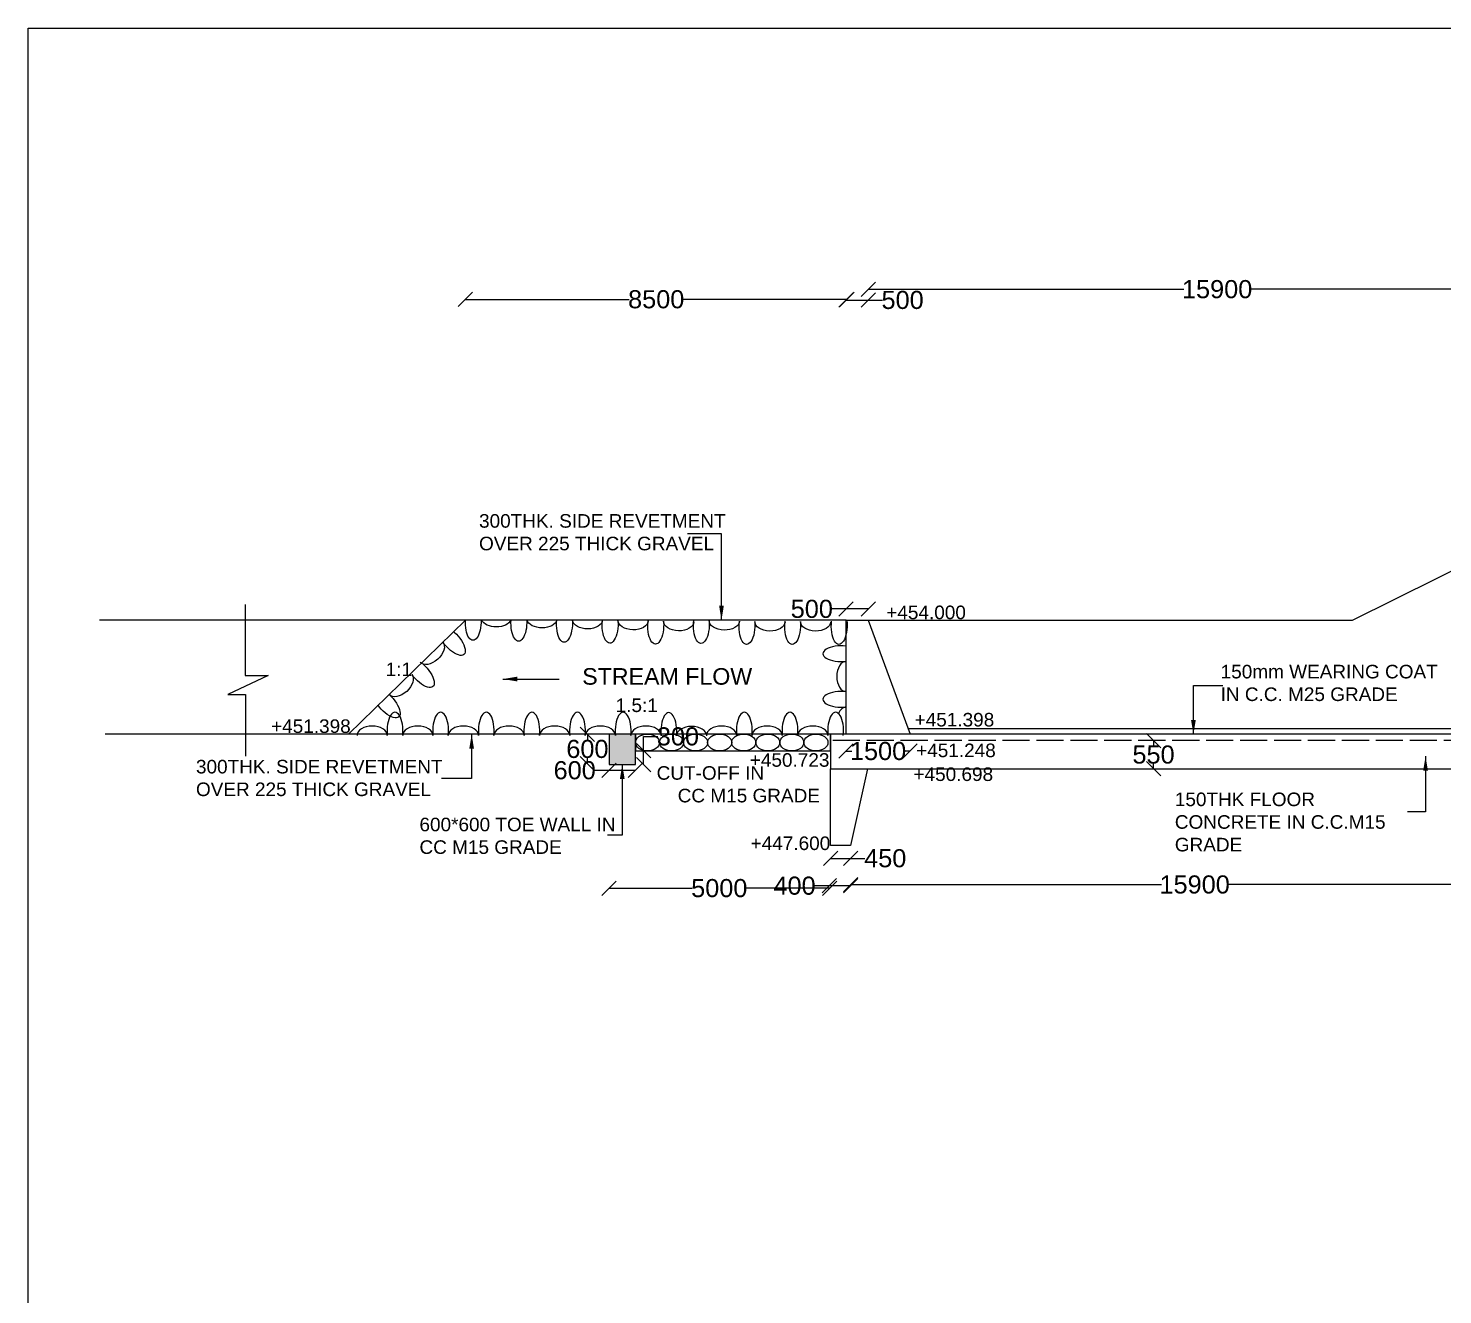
# Model space of a CAD drawing. Header units: millimetres. Extents: x 5124 to 6568637, y 2311 to 91879094.
# Drawn here: x 3801674 to 3811051, y 45945858 to 45954256 of the extents above; entities that cross this region are included whole.
import ezdxf

# ---------------------------------------------------------------- set-up
doc = ezdxf.new("R2010")
doc.units = ezdxf.units.MM
doc.header["$MEASUREMENT"] = 0
doc.linetypes.add('ACAD_ISO02W100', pattern=[15, 12, -3])
for name, color, linetype in [('DIMENSION', 7, 'Continuous'), ('DRAWING', 7, 'Continuous'), ('TEXT', 7, 'Continuous')]:
    doc.layers.add(name, color=color, linetype=linetype)
doc.styles.get("Standard").update_dxf_attribs({"font": 'arial.ttf', "height": 120})
doc.dimstyles.get("Standard").update_dxf_attribs({"dimtxt": 200, "dimasz": 110, "dimexe": 0.18, "dimexo": 0.0625, "dimgap": 0.09, "dimtad": 0, "dimtih": 1, "dimtoh": 1, "dimdec": 0, "dimzin": 0, "dimdsep": 46, "dimtxsty": 'Standard', "dimblk": 'OBLIQUE', "dimcen": 0.09, "dimse1": 1, "dimse2": 1, "dimadec": 0, "dimazin": 0, "dimtfac": 1, "dimtdec": 0, "dimtofl": 0, "dimtmove": 0, "dimatfit": 3, "dimfxl": 1, "dimtolj": 1, "dimtzin": 0, "dimarcsym": 0})

# ---------------------------------------------------------------- blocks, each defined once
blk = doc.blocks.new('_Oblique')
at = {"color": 0, "linetype": 'ByBlock', "lineweight": -2}
blk.add_line((-0.5, -0.5), (0.5, 0.5), dxfattribs=at)
blk = doc.blocks.new('*D126')
at = {"layer": 'Defpoints', "color": 0, "linetype": 'Continuous', "transparency": 16777216}
for p in [(3807101.9, 45952458.5), (3804572.1, 45950331.5), (3807101.9, 45950322.9)]:
    blk.add_point(p, dxfattribs=at)
at = {"layer": 'DIMENSION', "color": 0, "linetype": 'Continuous', "lineweight": -2, "transparency": 16777216}
for p, q in [((3804572.1, 45952458.5), (3805657.9, 45952458.5)), ((3807101.9, 45952458.5), (3806016.2, 45952458.5))]:
    blk.add_line(p, q, dxfattribs=at)
at = {"layer": 'DIMENSION', "color": 0, "linetype": 'Continuous', "lineweight": -2, "transparency": 16777216, "xscale": 95, "yscale": 95, "zscale": 95, "rotation": 180}
blk.add_blockref('_Oblique', (3804572.1, 45952458.5), dxfattribs=at)
at = {"layer": 'DIMENSION', "color": 0, "linetype": 'Continuous', "lineweight": -2, "transparency": 16777216, "xscale": 95, "yscale": 95, "zscale": 95}
blk.add_blockref('_Oblique', (3807101.9, 45952458.5), dxfattribs=at)
at = {"layer": 'DIMENSION', "color": 0, "linetype": 'Continuous', "transparency": 16777216, "insert": (3805837, 45952458.5), "char_height": 120, "attachment_point": 5}
blk.add_mtext('\\A1;8500', dxfattribs=at)
blk = doc.blocks.new('*D127')
at = {"layer": 'Defpoints', "color": 0, "linetype": 'Continuous', "transparency": 16777216}
for p in [(3807243, 45952454), (3807096, 45950331.5), (3807243, 45950331.5)]:
    blk.add_point(p, dxfattribs=at)
at = {"layer": 'DIMENSION', "color": 0, "linetype": 'Continuous', "lineweight": -2, "transparency": 16777216}
for p, q in [((3807096, 45952454), (3807243, 45952454)), ((3807243, 45952454), (3807338, 45952454))]:
    blk.add_line(p, q, dxfattribs=at)
at = {"layer": 'DIMENSION', "color": 0, "linetype": 'Continuous', "lineweight": -2, "transparency": 16777216, "xscale": 95, "yscale": 95, "zscale": 95, "rotation": 180}
blk.add_blockref('_Oblique', (3807096, 45952454), dxfattribs=at)
at = {"layer": 'DIMENSION', "color": 0, "linetype": 'Continuous', "lineweight": -2, "transparency": 16777216, "xscale": 95, "yscale": 95, "zscale": 95}
blk.add_blockref('_Oblique', (3807243, 45952454), dxfattribs=at)
at = {"layer": 'DIMENSION', "color": 0, "linetype": 'Continuous', "transparency": 16777216, "insert": (3807470.5, 45952454), "char_height": 120, "attachment_point": 5}
blk.add_mtext('\\A1;500', dxfattribs=at)
blk = doc.blocks.new('*D128')
at = {"layer": 'Defpoints', "color": 0, "linetype": 'Continuous', "transparency": 16777216}
for p in [(3811867.9, 45952525.5), (3811867.9, 45951033), (3807243, 45950331.5)]:
    blk.add_point(p, dxfattribs=at)
at = {"layer": 'DIMENSION', "color": 0, "linetype": 'Continuous', "lineweight": -2, "transparency": 16777216}
for p, q in [((3807243, 45952525.5), (3809335.4, 45952525.5)), ((3811867.9, 45952525.5), (3809775.5, 45952525.5))]:
    blk.add_line(p, q, dxfattribs=at)
at = {"layer": 'DIMENSION', "color": 0, "linetype": 'Continuous', "lineweight": -2, "transparency": 16777216, "xscale": 95, "yscale": 95, "zscale": 95, "rotation": 180}
blk.add_blockref('_Oblique', (3807243, 45952525.5), dxfattribs=at)
at = {"layer": 'DIMENSION', "color": 0, "linetype": 'Continuous', "lineweight": -2, "transparency": 16777216, "xscale": 95, "yscale": 95, "zscale": 95}
blk.add_blockref('_Oblique', (3811867.9, 45952525.5), dxfattribs=at)
at = {"layer": 'DIMENSION', "color": 0, "linetype": 'Continuous', "transparency": 16777216, "insert": (3809555.5, 45952525.5), "char_height": 120, "attachment_point": 5}
blk.add_mtext('\\A1;15900', dxfattribs=at)
blk = doc.blocks.new('*D154')
at = {"layer": 'Defpoints', "color": 0, "linetype": 'Continuous', "transparency": 16777216}
for p in [(3811687.5, 45949346.5), (3807125.5, 45948838), (3807125.5, 45948578)]:
    blk.add_point(p, dxfattribs=at)
at = {"layer": 'DIMENSION', "color": 0, "linetype": 'Continuous', "lineweight": -2, "transparency": 16777216}
for p, q in [((3807125.5, 45948578), (3809186.5, 45948578)), ((3811687.5, 45948578), (3809626.5, 45948578))]:
    blk.add_line(p, q, dxfattribs=at)
at = {"layer": 'DIMENSION', "color": 0, "linetype": 'Continuous', "lineweight": -2, "transparency": 16777216, "xscale": 95, "yscale": 95, "zscale": 95, "rotation": 180}
blk.add_blockref('_Oblique', (3807125.5, 45948578), dxfattribs=at)
at = {"layer": 'DIMENSION', "color": 0, "linetype": 'Continuous', "lineweight": -2, "transparency": 16777216, "xscale": 95, "yscale": 95, "zscale": 95}
blk.add_blockref('_Oblique', (3811687.5, 45948578), dxfattribs=at)
at = {"layer": 'DIMENSION', "color": 0, "linetype": 'Continuous', "transparency": 16777216, "insert": (3809406.5, 45948578), "char_height": 120, "attachment_point": 5}
blk.add_mtext('\\A1;15900', dxfattribs=at)
blk = doc.blocks.new('*D155')
at = {"layer": 'Defpoints', "color": 0, "linetype": 'Continuous', "transparency": 16777216}
for p in [(3809134, 45949532.5), (3809134, 45949346.5), (3809134, 45949346.5)]:
    blk.add_point(p, dxfattribs=at)
at = {"layer": 'DIMENSION', "color": 0, "linetype": 'Continuous', "lineweight": -2, "transparency": 16777216}
for p, q in [((3809134, 45949532.5), (3809134, 45949500.9)), ((3809134, 45949346.5), (3809134, 45949378.1))]:
    blk.add_line(p, q, dxfattribs=at)
at = {"layer": 'DIMENSION', "color": 0, "linetype": 'Continuous', "lineweight": -2, "transparency": 16777216, "xscale": 95, "yscale": 95, "zscale": 95}
for p, rotation in [((3809134, 45949532.5), 90), ((3809134, 45949346.5), 270)]:
    blk.add_blockref('_Oblique', p, dxfattribs=dict(at, rotation=rotation))
at = {"layer": 'DIMENSION', "color": 0, "linetype": 'Continuous', "transparency": 16777216, "insert": (3809134, 45949439.5), "char_height": 120, "attachment_point": 5}
blk.add_mtext('\\A1;550', dxfattribs=at)
blk = doc.blocks.new('*D164')
at = {"layer": 'Defpoints', "color": 0, "linetype": 'Continuous', "transparency": 16777216}
for p in [(3807096, 45949574.5), (3807519.5, 45949574.5), (3807519.5, 45949463)]:
    blk.add_point(p, dxfattribs=at)
at = {"layer": 'DIMENSION', "color": 0, "linetype": 'Continuous', "lineweight": -2, "transparency": 16777216}
for p, q in [((3807096, 45949463), (3807134.3, 45949463)), ((3807519.5, 45949463), (3807481.2, 45949463))]:
    blk.add_line(p, q, dxfattribs=at)
at = {"layer": 'DIMENSION', "color": 0, "linetype": 'Continuous', "lineweight": -2, "transparency": 16777216, "xscale": 95, "yscale": 95, "zscale": 95, "rotation": 180}
blk.add_blockref('_Oblique', (3807096, 45949463), dxfattribs=at)
at = {"layer": 'DIMENSION', "color": 0, "linetype": 'Continuous', "lineweight": -2, "transparency": 16777216, "xscale": 95, "yscale": 95, "zscale": 95}
blk.add_blockref('_Oblique', (3807519.5, 45949463), dxfattribs=at)
at = {"layer": 'DIMENSION', "color": 0, "linetype": 'Continuous', "transparency": 16777216, "insert": (3807307.8, 45949463), "char_height": 120, "attachment_point": 5}
blk.add_mtext('\\A1;1500', dxfattribs=at)
blk = doc.blocks.new('*D165')
at = {"layer": 'Defpoints', "color": 0, "linetype": 'Continuous', "transparency": 16777216}
for p in [(3807096, 45950405.5), (3807096, 45950331.5), (3807243, 45950331.5)]:
    blk.add_point(p, dxfattribs=at)
at = {"layer": 'DIMENSION', "color": 0, "linetype": 'Continuous', "lineweight": -2, "transparency": 16777216}
for p, q in [((3807096, 45950405.5), (3807001, 45950405.5)), ((3807243, 45950405.5), (3807096, 45950405.5))]:
    blk.add_line(p, q, dxfattribs=at)
at = {"layer": 'DIMENSION', "color": 0, "linetype": 'Continuous', "lineweight": -2, "transparency": 16777216, "xscale": 95, "yscale": 95, "zscale": 95, "rotation": 180}
blk.add_blockref('_Oblique', (3807096, 45950405.5), dxfattribs=at)
at = {"layer": 'DIMENSION', "color": 0, "linetype": 'Continuous', "lineweight": -2, "transparency": 16777216, "xscale": 95, "yscale": 95, "zscale": 95}
blk.add_blockref('_Oblique', (3807243, 45950405.5), dxfattribs=at)
at = {"layer": 'DIMENSION', "color": 0, "linetype": 'Continuous', "transparency": 16777216, "insert": (3806868.5, 45950405.5), "char_height": 120, "attachment_point": 5}
blk.add_mtext('\\A1;500', dxfattribs=at)
blk = doc.blocks.new('*D166')
at = {"layer": 'Defpoints', "color": 0, "linetype": 'Continuous', "transparency": 16777216}
for p in [(3806993, 45948838), (3807125.5, 45948838), (3807125.5, 45948752)]:
    blk.add_point(p, dxfattribs=at)
at = {"layer": 'DIMENSION', "color": 0, "linetype": 'Continuous', "lineweight": -2, "transparency": 16777216}
for p, q in [((3806993, 45948752), (3807125.5, 45948752)), ((3807125.5, 45948752), (3807220.5, 45948752))]:
    blk.add_line(p, q, dxfattribs=at)
at = {"layer": 'DIMENSION', "color": 0, "linetype": 'Continuous', "lineweight": -2, "transparency": 16777216, "xscale": 95, "yscale": 95, "zscale": 95, "rotation": 180}
blk.add_blockref('_Oblique', (3806993, 45948752), dxfattribs=at)
at = {"layer": 'DIMENSION', "color": 0, "linetype": 'Continuous', "lineweight": -2, "transparency": 16777216, "xscale": 95, "yscale": 95, "zscale": 95}
blk.add_blockref('_Oblique', (3807125.5, 45948752), dxfattribs=at)
at = {"layer": 'DIMENSION', "color": 0, "linetype": 'Continuous', "transparency": 16777216, "insert": (3807355.4, 45948752), "char_height": 120, "attachment_point": 5}
blk.add_mtext('\\A1;450', dxfattribs=at)
blk = doc.blocks.new('*D167')
at = {"layer": 'Defpoints', "color": 0, "linetype": 'Continuous', "transparency": 16777216}
for p in [(3806984, 45948570), (3806984, 45948570), (3807125.5, 45948578)]:
    blk.add_point(p, dxfattribs=at)
at = {"layer": 'DIMENSION', "color": 0, "linetype": 'Continuous', "lineweight": -2, "transparency": 16777216}
for p, q in [((3806984, 45948570), (3806889, 45948570)), ((3807125.5, 45948570), (3806984, 45948570))]:
    blk.add_line(p, q, dxfattribs=at)
at = {"layer": 'DIMENSION', "color": 0, "linetype": 'Continuous', "lineweight": -2, "transparency": 16777216, "xscale": 95, "yscale": 95, "zscale": 95, "rotation": 180}
blk.add_blockref('_Oblique', (3806984, 45948570), dxfattribs=at)
at = {"layer": 'DIMENSION', "color": 0, "linetype": 'Continuous', "lineweight": -2, "transparency": 16777216, "xscale": 95, "yscale": 95, "zscale": 95}
blk.add_blockref('_Oblique', (3807125.5, 45948570), dxfattribs=at)
at = {"layer": 'DIMENSION', "color": 0, "linetype": 'Continuous', "transparency": 16777216, "insert": (3806754.1, 45948570), "char_height": 120, "attachment_point": 5}
blk.add_mtext('\\A1;400', dxfattribs=at)
blk = doc.blocks.new('*D168')
at = {"layer": 'Defpoints', "color": 0, "linetype": 'Continuous', "transparency": 16777216}
for p in [(3805524.5, 45949379), (3806986, 45948570), (3805524.5, 45948554)]:
    blk.add_point(p, dxfattribs=at)
at = {"layer": 'DIMENSION', "color": 0, "linetype": 'Continuous', "lineweight": -2, "transparency": 16777216}
for p, q in [((3805524.5, 45948554), (3806076.2, 45948554)), ((3806986, 45948554), (3806434.3, 45948554))]:
    blk.add_line(p, q, dxfattribs=at)
at = {"layer": 'DIMENSION', "color": 0, "linetype": 'Continuous', "lineweight": -2, "transparency": 16777216, "xscale": 95, "yscale": 95, "zscale": 95, "rotation": 180}
blk.add_blockref('_Oblique', (3805524.5, 45948554), dxfattribs=at)
at = {"layer": 'DIMENSION', "color": 0, "linetype": 'Continuous', "lineweight": -2, "transparency": 16777216, "xscale": 95, "yscale": 95, "zscale": 95}
blk.add_blockref('_Oblique', (3806986, 45948554), dxfattribs=at)
at = {"layer": 'DIMENSION', "color": 0, "linetype": 'Continuous', "transparency": 16777216, "insert": (3806255.2, 45948554), "char_height": 120, "attachment_point": 5}
blk.add_mtext('\\A1;5000', dxfattribs=at)
blk = doc.blocks.new('*D169')
at = {"layer": 'Defpoints', "color": 0, "linetype": 'Continuous', "transparency": 16777216}
for p in [(3805524.5, 45949374), (3805524.5, 45949335.5), (3805699.5, 45949374)]:
    blk.add_point(p, dxfattribs=at)
at = {"layer": 'DIMENSION', "color": 0, "linetype": 'Continuous', "lineweight": -2, "transparency": 16777216}
for p, q in [((3805524.5, 45949335.5), (3805429.5, 45949335.5)), ((3805699.5, 45949335.5), (3805524.5, 45949335.5))]:
    blk.add_line(p, q, dxfattribs=at)
at = {"layer": 'DIMENSION', "color": 0, "linetype": 'Continuous', "lineweight": -2, "transparency": 16777216, "xscale": 95, "yscale": 95, "zscale": 95, "rotation": 180}
blk.add_blockref('_Oblique', (3805524.5, 45949335.5), dxfattribs=at)
at = {"layer": 'DIMENSION', "color": 0, "linetype": 'Continuous', "lineweight": -2, "transparency": 16777216, "xscale": 95, "yscale": 95, "zscale": 95}
blk.add_blockref('_Oblique', (3805699.5, 45949335.5), dxfattribs=at)
at = {"layer": 'DIMENSION', "color": 0, "linetype": 'Continuous', "transparency": 16777216, "insert": (3805296.7, 45949335.5), "char_height": 120, "attachment_point": 5}
blk.add_mtext('\\A1;600', dxfattribs=at)
blk = doc.blocks.new('*D170')
at = {"layer": 'Defpoints', "color": 0, "linetype": 'Continuous', "transparency": 16777216}
for p in [(3805524.5, 45949574.5), (3805381, 45949379), (3805524.5, 45949379)]:
    blk.add_point(p, dxfattribs=at)
at = {"layer": 'DIMENSION', "color": 0, "linetype": 'Continuous', "lineweight": -2, "transparency": 16777216}
for p, q in [((3805381, 45949574.5), (3805381, 45949538.1)), ((3805381, 45949379), (3805381, 45949415.4))]:
    blk.add_line(p, q, dxfattribs=at)
at = {"layer": 'DIMENSION', "color": 0, "linetype": 'Continuous', "lineweight": -2, "transparency": 16777216, "xscale": 95, "yscale": 95, "zscale": 95}
for p, rotation in [((3805381, 45949574.5), 90), ((3805381, 45949379), 270)]:
    blk.add_blockref('_Oblique', p, dxfattribs=dict(at, rotation=rotation))
at = {"layer": 'DIMENSION', "color": 0, "linetype": 'Continuous', "transparency": 16777216, "insert": (3805381, 45949476.8), "char_height": 120, "attachment_point": 5}
blk.add_mtext('\\A1;600', dxfattribs=at)
blk = doc.blocks.new('*D171')
at = {"layer": 'Defpoints', "color": 0, "linetype": 'Continuous', "transparency": 16777216}
for p in [(3805699.5, 45949465), (3805753.5, 45949465), (3805699.5, 45949374)]:
    blk.add_point(p, dxfattribs=at)
at = {"layer": 'DIMENSION', "color": 0, "linetype": 'Continuous', "lineweight": -2, "transparency": 16777216}
for p, q in [((3805753.5, 45949465), (3805753.5, 45949560)), ((3805753.5, 45949560), (3805848.5, 45949560)), ((3805753.5, 45949374), (3805753.5, 45949465))]:
    blk.add_line(p, q, dxfattribs=at)
at = {"layer": 'DIMENSION', "color": 0, "linetype": 'Continuous', "lineweight": -2, "transparency": 16777216, "xscale": 95, "yscale": 95, "zscale": 95}
for p, rotation in [((3805753.5, 45949465), 90), ((3805753.5, 45949374), 270)]:
    blk.add_blockref('_Oblique', p, dxfattribs=dict(at, rotation=rotation))
at = {"layer": 'DIMENSION', "color": 0, "linetype": 'Continuous', "transparency": 16777216, "insert": (3805980.909236, 45949560), "char_height": 120, "attachment_point": 5}
blk.add_mtext('\\A1;300', dxfattribs=at)

msp = doc.modelspace()

# ---------------------------------------------------------------- hatches: boundary and pattern name
at = {"layer": 'DRAWING', "linetype": 'Continuous'}
h = msp.add_hatch(dxfattribs=at)
h.set_pattern_fill('AR-CONC', color=256, scale=10, style=0)
h.set_pattern_definition([(50, (0, 0), (71.72601826, -6.2752135), [7.5, -82.5]), (355, (0, 0), (-13.87513336, 75.21921337), [6, -66]), (100.4514, (5.98, -0.52), (57.85093817, 68.94395421), [6.374019, -70.1142112]), (46.1842, (0, 20), (106.72410486, -16.55190143), [11.25, -123.75]), (96.6356, (8.89, 18.62), (93.46627055, 97.4117871), [9.5610288, -105.1713]), (351.1842, (0, 20), (93.46619451, 97.4118601), [9, -99]), (21, (10, 15), (59.69070521, -40.26188907), [7.5, -82.5]), (326, (10, 15), (24.33153319, 72.5150045), [6, -66]), (71.4514, (14.974, 11.645), (84.02226286, 32.25304967), [6.374019, -70.1142112]), (37.5, (0, 0), (1.215985532, 33.289385383), [0, -65.2, 0, -67, 0, -66.25]), (7.5, (0, 0), (26.306953744, 39.441171188), [0, -38.2, 0, -63.7, 0, -25.25]), (327.5, (-22.3, 0), (53.382243617, -2.255487173), [0, -25, 0, -78, 0, -103.5]), (317.5, (-32.3, 0), (58.318616934, 10.010498233), [0, -32.5, 0, -51.8, 0, -73.5])])
edge = h.paths.add_edge_path()
edge.add_line((3805699.5, 45949574.5), (3805669.5, 45949574.5))
edge.add_ellipse((3805617.8, 45949597.1), major_axis=(0, 124), ratio=0.423387, start_angle=256.23718, end_angle=259.49969, ccw=False)
edge.add_ellipse((3805769.1, 45949567.6), major_axis=(-100.3, 0), ratio=0.615974, start_angle=353.58271, end_angle=360, ccw=False)
edge.add_line((3805669.5, 45949574.5), (3805566.2, 45949574.5))
edge.add_ellipse((3805466.6, 45949567.6), major_axis=(-100.3, 0), ratio=0.615974, start_angle=180, end_angle=186.41729, ccw=False)
edge.add_ellipse((3805617.8, 45949597.1), major_axis=(0, 124), ratio=0.423387, start_angle=460.50031, end_angle=463.76282, ccw=False)
edge.add_line((3805566.2, 45949574.5), (3805524.5, 45949574.5))
edge.add_line((3805524.5, 45949574.5), (3805524.5, 45949374))
edge.add_line((3805524.5, 45949374), (3805699.5, 45949374))
edge.add_line((3805699.5, 45949374), (3805699.5, 45949574.5))
edge = h.paths.add_edge_path()
edge.add_line((3833883.5, 45949890.5), (3833788.7, 45949890.5))
edge.add_ellipse((3833688.6, 45949884.7), major_axis=(-100.2, -2.1), ratio=0.615974, start_angle=180, end_angle=183.45004, ccw=False)
edge.add_ellipse((3833839.2, 45949917.4), major_axis=(-2.6, 124), ratio=0.423387, start_angle=461.99949, end_angle=463.76282, ccw=False)
edge.add_line((3833788.4, 45949890.5), (3833703.5, 45949890.5))
edge.add_line((3833703.5, 45949890.5), (3833703.5, 45949711.5))
edge.add_line((3833703.5, 45949711.5), (3833883.5, 45949711.5))
edge.add_line((3833883.5, 45949711.5), (3833883.5, 45949890.5))

# ---------------------------------------------------------------- linework, layer by layer
for p, q in [((3806993, 45949346.5), (3807238.5, 45949346.5)), ((3806993, 45948838), (3806993, 45949346.5)), ((3807238.5, 45949346.5), (3807125.5, 45948838)), ((3807125.5, 45948838), (3806993, 45948838))]:
    msp.add_line(p, q, dxfattribs=at)
for points in [[(3801674.5, 45954256), (3842599.5, 45954256), (3842599.5, 45929909), (3801674.5, 45929909)], [(3805699.5, 45949574.5), (3805524.5, 45949574.5), (3805524.5, 45949374), (3805699.5, 45949374)], [(3806993, 45949574.5), (3805699.5, 45949574.5), (3805699.5, 45949465), (3806993, 45949465)], [(3806993, 45949346.5), (3811687.5, 45949346.5), (3811687.5, 45949574.5), (3806993, 45949574.5)]]:
    msp.add_lwpolyline(points, close=True, dxfattribs=at)
for points in [[(3807243, 45950331.5), (3810452, 45950331.5), (3811864.5, 45951033)], [(3803112, 45950435.5), (3803112, 45949963.5), (3803264, 45949963.5), (3802997.5, 45949839.5), (3803115.5, 45949839.5), (3803115.5, 45949428.5)], [(3807096, 45950331.5), (3802146.5, 45950331.5)], [(3803796.5, 45949574.5), (3804573, 45950331.5)], [(3807096, 45949574.5), (3807096, 45950331.5), (3807243, 45950331.5), (3807519.5, 45949574.5)], [(3829507.5, 45949611), (3807506.2, 45949611)], [(3805524.5, 45949574.5), (3802184.5, 45949574.5)]]:
    msp.add_lwpolyline(points, dxfattribs=at)
at = {"layer": 'DRAWING', "linetype": 'ACAD_ISO02W100', "ltscale": 15}
msp.add_lwpolyline([(3811687.5, 45949532.5), (3806993, 45949532.5)], dxfattribs=at)
at = {"layer": 'DRAWING', "extrusion": (0, 0, -1)}
for centre, major_axis, ratio, start_param, end_param in [((3804480.1, 45950196.5), (82.4, -92.7), 0.423387, 4.472182, 8.094188), ((3804624.3, 45950321.9), (-2.6, -124), 0.423387, 4.626185, 7.922162), ((3804776.1, 45950348.2), (-100.2, 2.1), 0.615974, 3.381021, 5.974671), ((3804926.7, 45950315.5), (-2.6, -124), 0.423387, 4.573976, 7.97437), ((3805078.5, 45950341.8), (-100.2, 2.1), 0.615974, 3.274178, 6.081514), ((3805229.1, 45950309.1), (-2.6, -124), 0.423387, 4.52141, 8.026936), ((3805381, 45950335.3), (-100.2, 2.1), 0.615974, 3.141593, 6.186456), ((3805531.6, 45950302.6), (-2.6, -124), 0.423387, 4.472182, 8.094188), ((3805683.4, 45950328.9), (-100.2, 2.1), 0.615974, 3.141593, 6.283185), ((3805834, 45950296.2), (-2.6, -124), 0.423387, 4.472182, 8.094188), ((3805985.8, 45950322.5), (-100.2, 2.1), 0.615974, 3.141593, 6.283185), ((3806136.4, 45950300.9), (-2.6, -124), 0.423387, 4.472182, 8.094188), ((3806288.2, 45950327.2), (-100.2, 2.1), 0.615974, 3.141593, 6.283185), ((3806438.8, 45950294.5), (-2.6, -124), 0.423387, 4.472182, 8.094188), ((3806590.7, 45950320.8), (-100.2, 2.1), 0.615974, 3.141593, 6.283185), ((3806741.3, 45950294.5), (-2.6, -124), 0.423387, 4.472182, 8.094188), ((3806893.2, 45950320.8), (-100.2, 2.1), 0.615974, 3.141593, 6.283185), ((3807050.3, 45950294.5), (-2.6, -124), 0.423387, 4.472182, 8.094188), ((3804347.5, 45950118.1), (-74.9, -66.6), 0.615974, 3.141593, 6.283185), ((3804347.5, 45950118.1), (-74.9, -66.6), 0.615974, 3.141593, 6.283185), ((3804141.9, 45949904.8), (-74.9, -66.6), 0.615974, 3.141593, 6.283185), ((3804141.9, 45949904.8), (-74.9, -66.6), 0.615974, 3.141593, 6.283185), ((3804274.5, 45949983.2), (82.4, -92.7), 0.423387, 4.472182, 8.094188), ((3804274.5, 45949983.2), (82.4, -92.7), 0.423387, 4.472182, 8.094188), ((3804048.4, 45949782.2), (82.4, -92.7), 0.423387, 4.472182, 8.094188)]:
    msp.add_ellipse(centre, major_axis=major_axis, ratio=ratio, start_param=start_param, end_param=end_param, dxfattribs=at)
at = {"layer": 'DRAWING'}
for centre, major_axis, ratio, start_param, end_param in [((3807066.5, 45950109), (-124, 0), 0.423387, 4.472182, 8.094188), ((3807066.5, 45950109), (-124, 0), 0.423387, 4.472182, 8.094188), ((3807096, 45949957.8), (0, -100.3), 0.615974, 3.141593, 6.283185), ((3807096, 45949957.8), (0, -100.3), 0.615974, 3.141593, 6.283185), ((3807066.5, 45949806.5), (-124, 0), 0.423387, 4.472182, 8.094188), ((3807066.5, 45949806.5), (-124, 0), 0.423387, 4.472182, 8.094188), ((3804105.4, 45949597.1), (0, 124), 0.423387, 4.472182, 8.094188), ((3804407.9, 45949597.1), (0, 124), 0.423387, 4.472182, 8.094188), ((3804710.4, 45949597.1), (0, 124), 0.423387, 4.472182, 8.094188), ((3805012.8, 45949597.1), (0, 124), 0.423387, 4.472182, 8.094188), ((3805315.3, 45949597.1), (0, 124), 0.423387, 4.472182, 8.094188), ((3805617.8, 45949597.1), (0, 124), 0.423387, 4.472182, 8.094188), ((3805920.4, 45949594.1), (0, 124), 0.423387, 4.472182, 8.094188), ((3806421.5, 45949597.1), (0, 124), 0.423387, 4.472182, 8.094188), ((3806724, 45949597.1), (0, 124), 0.423387, 4.472182, 8.094188), ((3807026.5, 45949597.1), (0, 124), 0.423387, 4.472182, 8.094188), ((3807096, 45949655.3), (0, -100.3), 0.615974, 3.141593, 4.101422), ((3807096, 45949655.3), (0, -100.3), 0.615974, 3.141593, 4.101422), ((3803954.1, 45949567.6), (-100.3, 0), 0.615974, 3.141593, 6.283185), ((3804256.6, 45949567.6), (-100.3, 0), 0.615974, 3.141593, 6.283185), ((3804559.1, 45949567.6), (-100.3, 0), 0.615974, 3.141593, 6.283185), ((3804861.6, 45949567.6), (-100.3, 0), 0.615974, 3.141593, 6.283185), ((3805164.1, 45949567.6), (-100.3, 0), 0.615974, 3.141593, 6.283185), ((3805466.6, 45949567.6), (-100.3, 0), 0.615974, 3.141593, 6.283185), ((3805769.1, 45949567.6), (-100.3, 0), 0.615974, 3.141593, 6.283185), ((3806071.7, 45949564.6), (-100.3, 0), 0.615974, 3.141593, 6.283185), ((3806270.3, 45949567.6), (-100.3, 0), 0.615974, 3.141593, 6.283185), ((3806572.8, 45949567.6), (-100.3, 0), 0.615974, 3.141593, 6.283185), ((3806875.3, 45949567.6), (-100.3, 0), 0.615974, 3.141593, 6.283185)]:
    msp.add_ellipse(centre, major_axis=major_axis, ratio=ratio, start_param=start_param, end_param=end_param, dxfattribs=at)
at = {"layer": 'DRAWING', "linetype": 'Continuous'}
for centre in [(3805779.2, 45949519.8), (3805938.8, 45949519.8), (3806098.2, 45949519.8), (3806257.8, 45949519.8), (3806417.2, 45949519.8), (3806576.8, 45949519.8), (3806736.2, 45949519.8), (3806895.8, 45949519.8)]:
    msp.add_ellipse(centre, major_axis=(-79.8, 0), ratio=0.69906, dxfattribs=at)

# ---------------------------------------------------------------- texts
at = {"layer": 'DIMENSION', "linetype": 'Continuous', "char_height": 90, "attachment_point": 1}
for s, insert, width in [('300THK. SIDE REVETMENT OVER 225 THICK GRAVEL', (3804662.6, 45951034.5), 1776.933), ('+454.000', (3807362.1, 45950427.9), 523.096), ('1:1', (3804043.8, 45950050.4), 152.598), ('150mm WEARING COAT IN C.C. M25 GRADE', (3809578.8, 45950035.2), 1435.208), ('1.5:1', (3805568.2, 45949812.1), 257.455), ('+451.398', (3807550.1, 45949716.3), 523.096), ('+451.398', (3803284.1, 45949673.5), 523.096), ('+451.248', (3807560.2, 45949513), 523.096), ('300THK. SIDE REVETMENT OVER 225 THICK GRAVEL', (3802786.1, 45949404.9), 1776.933), ('+450.723', (3806457.7, 45949449.3), 523.096), ('CUT-OFF IN                     CC M15 GRADE', (3805839.8, 45949363.2), 1300.658), ('+450.698', (3807542.6, 45949354.9), 523.096), ('150THK FLOOR CONCRETE IN C.C.M15 GRADE', (3809275, 45949188.2), 1656.793), ('600*600 TOE WALL IN\\PCC M15 GRADE', (3804267.7, 45949021.5), 1300.658), ('+447.600', (3806462.9, 45948897), 523.096)]:
    msp.add_mtext(s, dxfattribs=dict(at, insert=insert, width=width))
at = {"layer": 'TEXT'}
msp.add_text('STREAM FLOW', height=110, dxfattribs=at).set_placement((3805346.6, 45949903.4))

# ---------------------------------------------------------------- dimensions: what is measured, and where the dimension line sits
at = {"layer": 'DIMENSION', "linetype": 'Continuous'}
for base, p1, p2, text, picture, middle in [((3811867.9, 45952525.5), (3807243, 45950331.5), (3811867.9, 45951033), '15900', '*D128', (3809555.5, 45952525.5)), ((3807101.9, 45952458.5), (3804572.1, 45950331.5), (3807101.9, 45950322.9), '8500', '*D126', (3805837, 45952458.5)), ((3807243, 45952454), (3807096, 45950331.5), (3807243, 45950331.5), '500', '*D127', (3807470.5, 45952454)), ((3807096, 45950405.5), (3807243, 45950331.5), (3807096, 45950331.5), '500', '*D165', (3806868.5, 45950405.5)), ((3807519.5, 45949463), (3807096, 45949574.5), (3807519.5, 45949574.5), '1500', '*D164', (3807307.8, 45949463)), ((3805524.5, 45949335.5), (3805699.5, 45949374), (3805524.5, 45949374), '600', '*D169', (3805296.7, 45949335.5)), ((3805524.5, 45948554), (3806986, 45948570), (3805524.5, 45949379), '5000', '*D168', (3806255.2, 45948554)), ((3807125.5, 45948578), (3811687.5, 45949346.5), (3807125.5, 45948838), '15900', '*D154', (3809406.5, 45948578)), ((3807125.5, 45948752), (3806993, 45948838), (3807125.5, 45948838), '450', '*D166', (3807355.4, 45948752)), ((3806984, 45948570), (3807125.5, 45948578), (3806984, 45948570), '400', '*D167', (3806754.1, 45948570))]:
    dim = msp.add_linear_dim(base=base, p1=p1, p2=p2, text=text, dimstyle='Standard', override={"dimasz": 95, "dimarcsym": 1}, dxfattribs=at)
    dim.commit()
    dim.dimension.update_dxf_attribs({"geometry": picture, "text_midpoint": middle})
for base, p1, p2, text, picture, middle in [((3805381, 45949379), (3805524.5, 45949574.5), (3805524.5, 45949379), '600', '*D170', (3805381, 45949476.8)), ((3805753.5, 45949465), (3805699.5, 45949374), (3805699.5, 45949465), '300', '*D171', (3805980.9, 45949560)), ((3809134, 45949346.5), (3809134, 45949532.5), (3809134, 45949346.5), '550', '*D155', (3809134, 45949439.5))]:
    dim = msp.add_linear_dim(base=base, p1=p1, p2=p2, angle=90, text=text, dimstyle='Standard', override={"dimasz": 95, "dimarcsym": 1}, dxfattribs=at)
    dim.commit()
    dim.dimension.update_dxf_attribs({"geometry": picture, "text_midpoint": middle})

# ---------------------------------------------------------------- leaders
at = {"layer": 'DRAWING', "linetype": 'Continuous'}
for points in [[(3806269.7, 45950331.5), (3806269.7, 45950904.8), (3806044.7, 45950904.8)], [(3804820.9, 45949940.8), (3805194.6, 45949940.8)], [(3809398.4, 45949574.5), (3809398.4, 45949898.2), (3809593.3, 45949898.2)], [(3804613.6, 45949574.5), (3804613.6, 45949281), (3804413.6, 45949281)], [(3810937.2, 45949429.2), (3810937.2, 45949059.6), (3810816.8, 45949059.6)], [(3805612, 45949374), (3805612, 45948906.1), (3805515.1, 45948906.1)]]:
    msp.add_leader(points, dimstyle='Standard', override={"dimasz": 95, "dimgap": 0.09, "dimtad": 0, "dimarcsym": 1}, dxfattribs=at)

doc.saveas('drawing.dxf')
